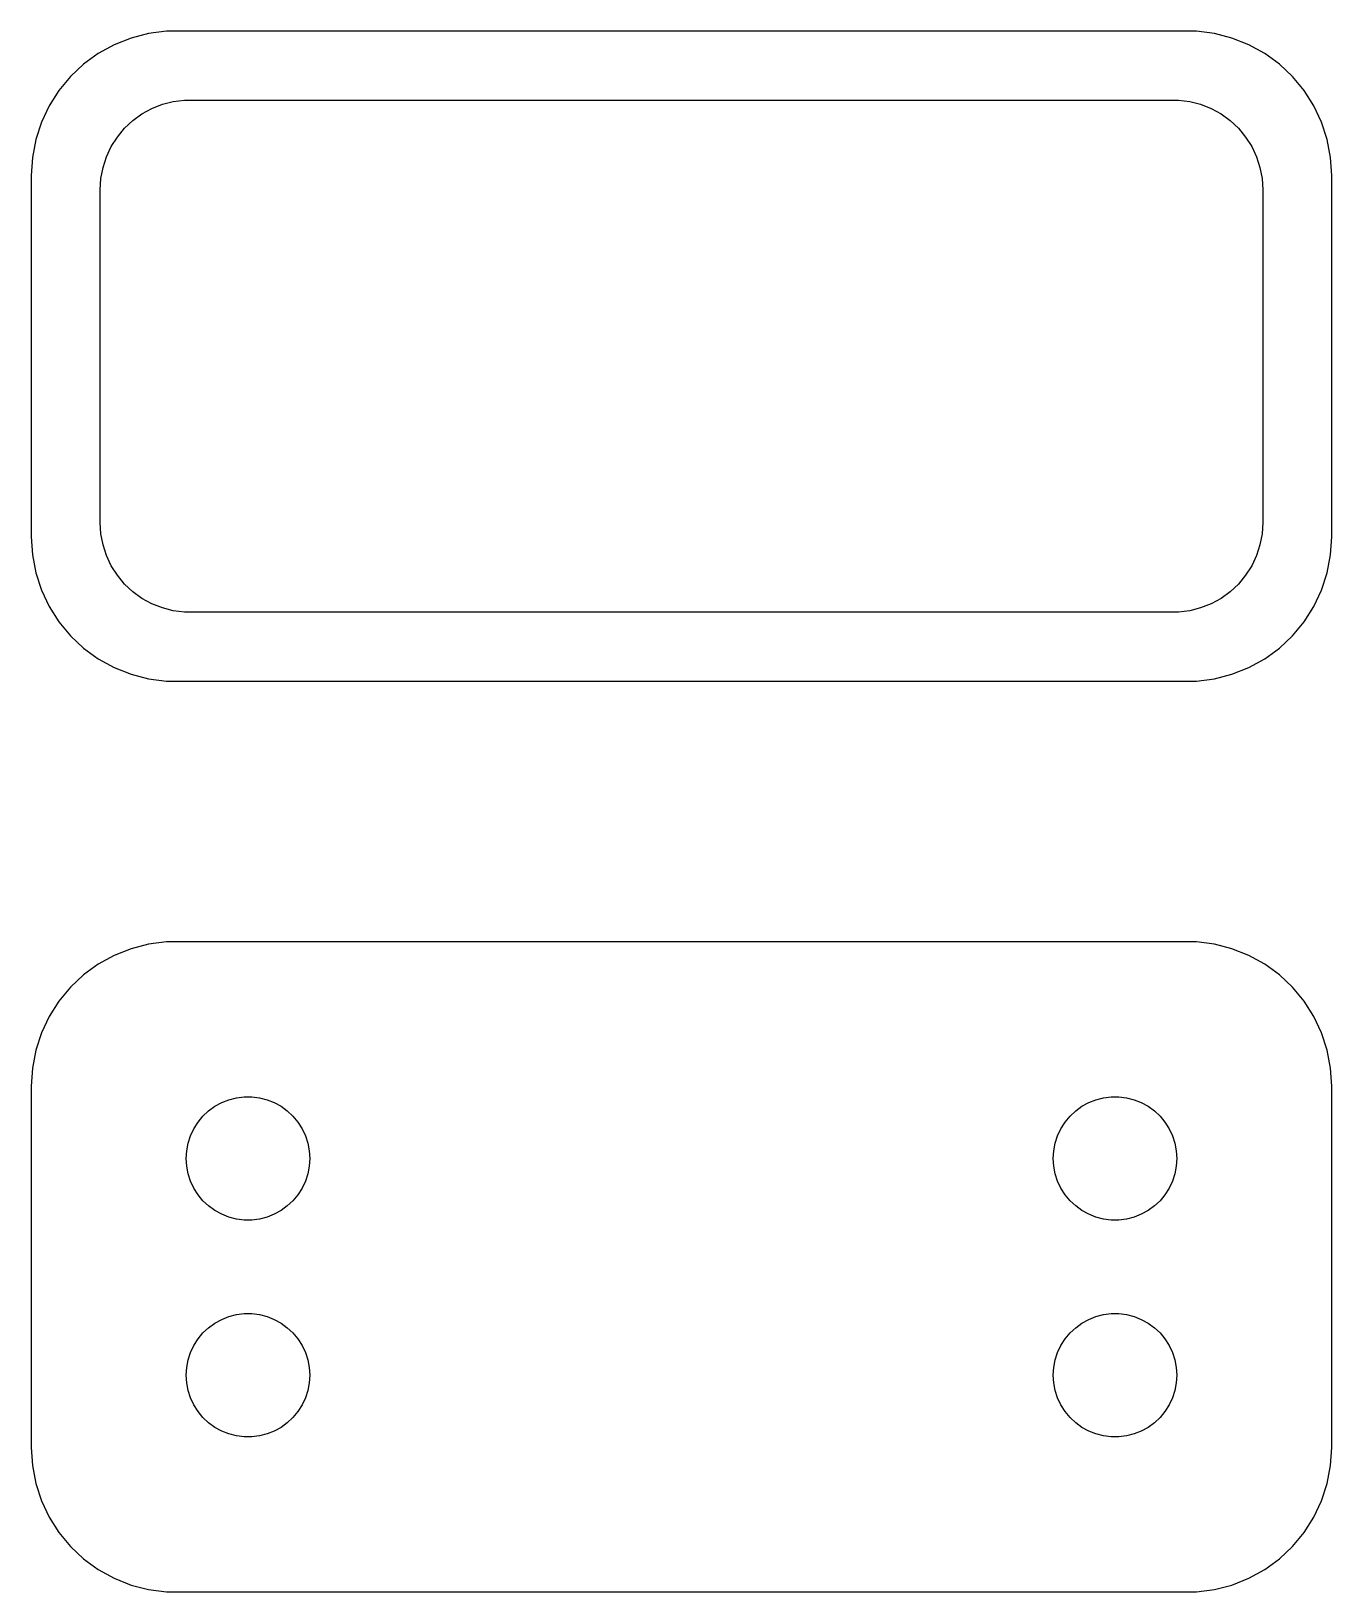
# Model space of a CAD drawing. Header units: metres. Extents: x -22.5 to 22.5, y 51.8 to 105.7.
import ezdxf

# ---------------------------------------------------------------- set-up
doc = ezdxf.new("R2010")
doc.units = ezdxf.units.M

msp = doc.modelspace()

# ---------------------------------------------------------------- linework, layer by layer
for p, q in [((-19.6289, 105.274), (-20.1791, 104.972)), ((-19.0451, 105.505), (-19.6289, 105.274)), ((-18.4369, 105.661), (-19.0451, 105.505)), ((-17.8139, 105.74), (-18.4369, 105.661)), ((17.8139, 105.74), (-17.8139, 105.74)), ((18.4369, 105.661), (17.8139, 105.74)), ((19.0451, 105.505), (18.4369, 105.661)), ((19.6289, 105.274), (19.0451, 105.505)), ((20.1791, 104.972), (19.6289, 105.274)), ((-20.1791, 104.972), (-20.6871, 104.603)), ((20.6871, 104.603), (20.1791, 104.972)), ((-20.6871, 104.603), (-21.1448, 104.173)), ((21.1448, 104.173), (20.6871, 104.603)), ((-21.5451, 103.689), (-21.8815, 103.159)), ((-21.1448, 104.173), (-21.5451, 103.689)), ((21.5451, 103.689), (21.1448, 104.173)), ((21.8815, 103.159), (21.5451, 103.689)), ((-21.8815, 103.159), (-22.1489, 102.591)), ((-18.3254, 103.067), (-17.9619, 103.211)), ((-17.9619, 103.211), (-17.5833, 103.308)), ((-17.5833, 103.308), (-17.1954, 103.357)), ((-17.1954, 103.357), (17.1954, 103.357)), ((17.1954, 103.357), (17.5833, 103.308)), ((17.5833, 103.308), (17.9619, 103.211)), ((17.9619, 103.211), (18.3254, 103.067)), ((22.1489, 102.591), (21.8815, 103.159)), ((-22.1489, 102.591), (-22.3429, 101.993)), ((-19.2692, 102.381), (-18.9842, 102.649)), ((-18.9842, 102.649), (-18.668, 102.878)), ((-18.668, 102.878), (-18.3254, 103.067)), ((18.3254, 103.067), (18.668, 102.878)), ((18.668, 102.878), (18.9842, 102.649)), ((18.9842, 102.649), (19.2692, 102.381)), ((22.3429, 101.993), (22.1489, 102.591)), ((-19.7279, 101.75), (-19.5184, 102.08)), ((-19.5184, 102.08), (-19.2692, 102.381)), ((19.2692, 102.381), (19.5184, 102.08)), ((19.5184, 102.08), (19.7279, 101.75)), ((-22.3429, 101.993), (-22.4606, 101.377)), ((-19.8943, 101.396), (-19.7279, 101.75)), ((19.7279, 101.75), (19.8943, 101.396)), ((22.4606, 101.377), (22.3429, 101.993)), ((-22.4606, 101.377), (-22.5, 100.75)), ((-20.0884, 100.64), (-20.0151, 101.024)), ((-20.0151, 101.024), (-19.8943, 101.396)), ((19.8943, 101.396), (20.0151, 101.024)), ((20.0151, 101.024), (20.0884, 100.64)), ((22.5, 100.75), (22.4606, 101.377)), ((-22.5, 100.75), (-22.5, 88.25)), ((-20.1129, 100.25), (-20.0884, 100.64)), ((20.0884, 100.64), (20.1129, 100.25)), ((22.5, 88.25), (22.5, 100.75)), ((-20.1129, 88.75), (-20.1129, 100.25)), ((20.1129, 100.25), (20.1129, 88.75)), ((-20.0884, 88.3598), (-20.1129, 88.75)), ((20.1129, 88.75), (20.0884, 88.3598)), ((-22.5, 88.25), (-22.4606, 87.6233)), ((-20.0151, 87.9759), (-20.0884, 88.3598)), ((20.0884, 88.3598), (20.0151, 87.9759)), ((22.4606, 87.6233), (22.5, 88.25)), ((-22.4606, 87.6233), (-22.3429, 87.0066)), ((-19.8943, 87.6041), (-20.0151, 87.9759)), ((-19.7279, 87.2504), (-19.8943, 87.6041)), ((19.8943, 87.6041), (19.7279, 87.2504)), ((20.0151, 87.9759), (19.8943, 87.6041)), ((22.3429, 87.0066), (22.4606, 87.6233)), ((-22.3429, 87.0066), (-22.1489, 86.4094)), ((-19.5184, 86.9203), (-19.7279, 87.2504)), ((-19.2692, 86.6191), (-19.5184, 86.9203)), ((19.5184, 86.9203), (19.2692, 86.6191)), ((19.7279, 87.2504), (19.5184, 86.9203)), ((22.1489, 86.4094), (22.3429, 87.0066)), ((-22.1489, 86.4094), (-21.8815, 85.8412)), ((-18.9842, 86.3515), (-19.2692, 86.6191)), ((19.2692, 86.6191), (18.9842, 86.3515)), ((21.8815, 85.8412), (22.1489, 86.4094)), ((-21.8815, 85.8412), (-21.5451, 85.3111)), ((-18.668, 86.1217), (-18.9842, 86.3515)), ((-18.3254, 85.9333), (-18.668, 86.1217)), ((-17.9619, 85.7894), (-18.3254, 85.9333)), ((18.3254, 85.9333), (17.9619, 85.7894)), ((18.668, 86.1217), (18.3254, 85.9333)), ((18.9842, 86.3515), (18.668, 86.1217)), ((21.5451, 85.3111), (21.8815, 85.8412)), ((-21.5451, 85.3111), (-21.1448, 84.8273)), ((-17.5833, 85.6922), (-17.9619, 85.7894)), ((-17.1954, 85.6432), (-17.5833, 85.6922)), ((17.1954, 85.6432), (-17.1954, 85.6432)), ((17.5833, 85.6922), (17.1954, 85.6432)), ((17.9619, 85.7894), (17.5833, 85.6922)), ((21.1448, 84.8273), (21.5451, 85.3111)), ((-21.1448, 84.8273), (-20.6871, 84.3974)), ((20.6871, 84.3974), (21.1448, 84.8273)), ((-20.6871, 84.3974), (-20.1791, 84.0284)), ((20.1791, 84.0284), (20.6871, 84.3974)), ((-20.1791, 84.0284), (-19.6289, 83.7259)), ((-19.6289, 83.7259), (-19.0451, 83.4947)), ((19.0451, 83.4947), (19.6289, 83.7259)), ((19.6289, 83.7259), (20.1791, 84.0284)), ((-19.0451, 83.4947), (-18.4369, 83.3386)), ((-18.4369, 83.3386), (-17.8139, 83.2599)), ((-17.8139, 83.2599), (17.8139, 83.2599)), ((17.8139, 83.2599), (18.4369, 83.3386)), ((18.4369, 83.3386), (19.0451, 83.4947)), ((-19.0451, 74.0053), (-19.6289, 73.7741)), ((-18.4369, 74.1614), (-19.0451, 74.0053)), ((-17.8139, 74.2401), (-18.4369, 74.1614)), ((17.8139, 74.2401), (-17.8139, 74.2401)), ((18.4369, 74.1614), (17.8139, 74.2401)), ((19.0451, 74.0053), (18.4369, 74.1614)), ((19.6289, 73.7741), (19.0451, 74.0053)), ((-20.1791, 73.4716), (-20.6871, 73.1026)), ((-19.6289, 73.7741), (-20.1791, 73.4716)), ((20.1791, 73.4716), (19.6289, 73.7741)), ((20.6871, 73.1026), (20.1791, 73.4716)), ((-20.6871, 73.1026), (-21.1448, 72.6727)), ((21.1448, 72.6727), (20.6871, 73.1026)), ((-21.1448, 72.6727), (-21.5451, 72.1889)), ((21.5451, 72.1889), (21.1448, 72.6727)), ((-21.5451, 72.1889), (-21.8815, 71.6588)), ((21.8815, 71.6588), (21.5451, 72.1889)), ((-21.8815, 71.6588), (-22.1489, 71.0906)), ((22.1489, 71.0906), (21.8815, 71.6588)), ((-22.1489, 71.0906), (-22.3429, 70.4934)), ((22.3429, 70.4934), (22.1489, 71.0906)), ((-22.3429, 70.4934), (-22.4606, 69.8767)), ((22.4606, 69.8767), (22.3429, 70.4934)), ((-22.4606, 69.8767), (-22.5, 69.25)), ((22.5, 69.25), (22.4606, 69.8767)), ((-22.5, 69.25), (-22.5, 56.75)), ((22.5, 56.75), (22.5, 69.25)), ((-16.1441, 68.5529), (-15.9091, 68.6821)), ((-15.9091, 68.6821), (-15.6598, 68.7808)), ((-15.6598, 68.7808), (-15.4001, 68.8475)), ((-15.4001, 68.8475), (-15.1341, 68.8811)), ((-15.1341, 68.8811), (-14.8659, 68.8811)), ((-14.8659, 68.8811), (-14.5999, 68.8475)), ((-14.5999, 68.8475), (-14.3401, 68.7808)), ((-14.3401, 68.7808), (-14.0908, 68.6821)), ((-14.0908, 68.6821), (-13.8559, 68.5529)), ((13.8559, 68.5529), (14.0908, 68.6821)), ((14.0908, 68.6821), (14.3401, 68.7808)), ((14.3401, 68.7808), (14.5999, 68.8475)), ((14.5999, 68.8475), (14.8659, 68.8811)), ((14.8659, 68.8811), (15.1341, 68.8811)), ((15.1341, 68.8811), (15.4001, 68.8475)), ((15.4001, 68.8475), (15.6598, 68.7808)), ((15.6598, 68.7808), (15.9091, 68.6821)), ((15.9091, 68.6821), (16.1441, 68.5529)), ((-16.7275, 68.0051), (-16.5565, 68.2117)), ((-16.5565, 68.2117), (-16.3611, 68.3953)), ((-16.3611, 68.3953), (-16.1441, 68.5529)), ((-13.8559, 68.5529), (-13.6389, 68.3953)), ((-13.6389, 68.3953), (-13.4434, 68.2117)), ((-13.4434, 68.2117), (-13.2725, 68.0051)), ((13.2725, 68.0051), (13.4434, 68.2117)), ((13.4434, 68.2117), (13.6389, 68.3953)), ((13.6389, 68.3953), (13.8559, 68.5529)), ((16.1441, 68.5529), (16.3611, 68.3953)), ((16.3611, 68.3953), (16.5565, 68.2117)), ((16.5565, 68.2117), (16.7275, 68.0051)), ((-17.0682, 67.281), (-16.9853, 67.536)), ((-16.9853, 67.536), (-16.8712, 67.7787)), ((-16.8712, 67.7787), (-16.7275, 68.0051)), ((-13.2725, 68.0051), (-13.1288, 67.7787)), ((-13.1288, 67.7787), (-13.0146, 67.536)), ((-13.0146, 67.536), (-12.9318, 67.281)), ((12.9318, 67.281), (13.0146, 67.536)), ((13.0146, 67.536), (13.1288, 67.7787)), ((13.1288, 67.7787), (13.2725, 68.0051)), ((16.7275, 68.0051), (16.8712, 67.7787)), ((16.8712, 67.7787), (16.9853, 67.536)), ((16.9853, 67.536), (17.0682, 67.281)), ((-17.1353, 66.75), (-17.1185, 67.0176)), ((-17.1185, 67.0176), (-17.0682, 67.281)), ((-12.9318, 67.281), (-12.8815, 67.0176)), ((-12.8815, 67.0176), (-12.8647, 66.75)), ((12.8647, 66.75), (12.8815, 67.0176)), ((12.8815, 67.0176), (12.9318, 67.281)), ((17.0682, 67.281), (17.1185, 67.0176)), ((17.1185, 67.0176), (17.1353, 66.75)), ((-17.1185, 66.4824), (-17.1353, 66.75)), ((-17.0682, 66.219), (-17.1185, 66.4824)), ((-12.8815, 66.4824), (-12.9318, 66.219)), ((-12.8647, 66.75), (-12.8815, 66.4824)), ((12.8815, 66.4824), (12.8647, 66.75)), ((12.9318, 66.219), (12.8815, 66.4824)), ((17.1185, 66.4824), (17.0682, 66.219)), ((17.1353, 66.75), (17.1185, 66.4824)), ((-16.9853, 65.9639), (-17.0682, 66.219)), ((-16.8712, 65.7213), (-16.9853, 65.9639)), ((-13.0146, 65.9639), (-13.1288, 65.7213)), ((-12.9318, 66.219), (-13.0146, 65.9639)), ((13.0146, 65.9639), (12.9318, 66.219)), ((13.1288, 65.7213), (13.0146, 65.9639)), ((16.9853, 65.9639), (16.8712, 65.7213)), ((17.0682, 66.219), (16.9853, 65.9639)), ((-16.7275, 65.4949), (-16.8712, 65.7213)), ((-16.5565, 65.2883), (-16.7275, 65.4949)), ((-13.2725, 65.4949), (-13.4434, 65.2883)), ((-13.1288, 65.7213), (-13.2725, 65.4949)), ((13.2725, 65.4949), (13.1288, 65.7213)), ((13.4434, 65.2883), (13.2725, 65.4949)), ((16.7275, 65.4949), (16.5565, 65.2883)), ((16.8712, 65.7213), (16.7275, 65.4949)), ((-16.3611, 65.1047), (-16.5565, 65.2883)), ((-16.1441, 64.9471), (-16.3611, 65.1047)), ((-15.9091, 64.8179), (-16.1441, 64.9471)), ((-15.6598, 64.7192), (-15.9091, 64.8179)), ((-14.0908, 64.8179), (-14.3401, 64.7192)), ((-13.8559, 64.9471), (-14.0908, 64.8179)), ((-13.6389, 65.1047), (-13.8559, 64.9471)), ((-13.4434, 65.2883), (-13.6389, 65.1047)), ((13.6389, 65.1047), (13.4434, 65.2883)), ((13.8559, 64.9471), (13.6389, 65.1047)), ((14.0908, 64.8179), (13.8559, 64.9471)), ((14.3401, 64.7192), (14.0908, 64.8179)), ((15.9091, 64.8179), (15.6598, 64.7192)), ((16.1441, 64.9471), (15.9091, 64.8179)), ((16.3611, 65.1047), (16.1441, 64.9471)), ((16.5565, 65.2883), (16.3611, 65.1047)), ((-15.4001, 64.6525), (-15.6598, 64.7192)), ((-15.1341, 64.6189), (-15.4001, 64.6525)), ((-14.8659, 64.6189), (-15.1341, 64.6189)), ((-14.5999, 64.6525), (-14.8659, 64.6189)), ((-14.3401, 64.7192), (-14.5999, 64.6525)), ((14.5999, 64.6525), (14.3401, 64.7192)), ((14.8659, 64.6189), (14.5999, 64.6525)), ((15.1341, 64.6189), (14.8659, 64.6189)), ((15.4001, 64.6525), (15.1341, 64.6189)), ((15.6598, 64.7192), (15.4001, 64.6525)), ((-16.3611, 60.8953), (-16.1441, 61.0529)), ((-16.1441, 61.0529), (-15.9091, 61.1821)), ((-15.9091, 61.1821), (-15.6598, 61.2808)), ((-15.6598, 61.2808), (-15.4001, 61.3475)), ((-15.4001, 61.3475), (-15.1341, 61.3811)), ((-15.1341, 61.3811), (-14.8659, 61.3811)), ((-14.8659, 61.3811), (-14.5999, 61.3475)), ((-14.5999, 61.3475), (-14.3401, 61.2808)), ((-14.3401, 61.2808), (-14.0908, 61.1821)), ((-14.0908, 61.1821), (-13.8559, 61.0529)), ((-13.8559, 61.0529), (-13.6389, 60.8953)), ((13.6389, 60.8953), (13.8559, 61.0529)), ((13.8559, 61.0529), (14.0908, 61.1821)), ((14.0908, 61.1821), (14.3401, 61.2808)), ((14.3401, 61.2808), (14.5999, 61.3475)), ((14.5999, 61.3475), (14.8659, 61.3811)), ((14.8659, 61.3811), (15.1341, 61.3811)), ((15.1341, 61.3811), (15.4001, 61.3475)), ((15.4001, 61.3475), (15.6598, 61.2808)), ((15.6598, 61.2808), (15.9091, 61.1821)), ((15.9091, 61.1821), (16.1441, 61.0529)), ((16.1441, 61.0529), (16.3611, 60.8953)), ((-16.8712, 60.2787), (-16.7275, 60.5051)), ((-16.7275, 60.5051), (-16.5565, 60.7117)), ((-16.5565, 60.7117), (-16.3611, 60.8953)), ((-13.6389, 60.8953), (-13.4434, 60.7117)), ((-13.4434, 60.7117), (-13.2725, 60.5051)), ((-13.2725, 60.5051), (-13.1288, 60.2787)), ((13.1288, 60.2787), (13.2725, 60.5051)), ((13.2725, 60.5051), (13.4434, 60.7117)), ((13.4434, 60.7117), (13.6389, 60.8953)), ((16.3611, 60.8953), (16.5565, 60.7117)), ((16.5565, 60.7117), (16.7275, 60.5051)), ((16.7275, 60.5051), (16.8712, 60.2787)), ((-17.0682, 59.781), (-16.9853, 60.0361)), ((-16.9853, 60.0361), (-16.8712, 60.2787)), ((-13.1288, 60.2787), (-13.0146, 60.0361)), ((-13.0146, 60.0361), (-12.9318, 59.781)), ((12.9318, 59.781), (13.0146, 60.0361)), ((13.0146, 60.0361), (13.1288, 60.2787)), ((16.8712, 60.2787), (16.9853, 60.0361)), ((16.9853, 60.0361), (17.0682, 59.781)), ((-17.1353, 59.25), (-17.1185, 59.5176)), ((-17.1185, 59.5176), (-17.0682, 59.781)), ((-12.9318, 59.781), (-12.8815, 59.5176)), ((-12.8815, 59.5176), (-12.8647, 59.25)), ((12.8647, 59.25), (12.8815, 59.5176)), ((12.8815, 59.5176), (12.9318, 59.781)), ((17.0682, 59.781), (17.1185, 59.5176)), ((17.1185, 59.5176), (17.1353, 59.25)), ((-17.1185, 58.9824), (-17.1353, 59.25)), ((-17.0682, 58.719), (-17.1185, 58.9824)), ((-12.8815, 58.9824), (-12.9318, 58.719)), ((-12.8647, 59.25), (-12.8815, 58.9824)), ((12.8815, 58.9824), (12.8647, 59.25)), ((12.9318, 58.719), (12.8815, 58.9824)), ((17.1185, 58.9824), (17.0682, 58.719)), ((17.1353, 59.25), (17.1185, 58.9824)), ((-16.9853, 58.464), (-17.0682, 58.719)), ((-16.8712, 58.2213), (-16.9853, 58.464)), ((-13.0146, 58.464), (-13.1288, 58.2213)), ((-12.9318, 58.719), (-13.0146, 58.464)), ((13.0146, 58.464), (12.9318, 58.719)), ((13.1288, 58.2213), (13.0146, 58.464)), ((16.9853, 58.464), (16.8712, 58.2213)), ((17.0682, 58.719), (16.9853, 58.464)), ((-16.7275, 57.9949), (-16.8712, 58.2213)), ((-16.5565, 57.7883), (-16.7275, 57.9949)), ((-16.3611, 57.6047), (-16.5565, 57.7883)), ((-13.4434, 57.7883), (-13.6389, 57.6047)), ((-13.2725, 57.9949), (-13.4434, 57.7883)), ((-13.1288, 58.2213), (-13.2725, 57.9949)), ((13.2725, 57.9949), (13.1288, 58.2213)), ((13.4434, 57.7883), (13.2725, 57.9949)), ((13.6389, 57.6047), (13.4434, 57.7883)), ((16.5565, 57.7883), (16.3611, 57.6047)), ((16.7275, 57.9949), (16.5565, 57.7883)), ((16.8712, 58.2213), (16.7275, 57.9949)), ((-16.1441, 57.4471), (-16.3611, 57.6047)), ((-15.9091, 57.3179), (-16.1441, 57.4471)), ((-15.6598, 57.2192), (-15.9091, 57.3179)), ((-15.4001, 57.1525), (-15.6598, 57.2192)), ((-14.3401, 57.2192), (-14.5999, 57.1525)), ((-14.0908, 57.3179), (-14.3401, 57.2192)), ((-13.8559, 57.4471), (-14.0908, 57.3179)), ((-13.6389, 57.6047), (-13.8559, 57.4471)), ((13.8559, 57.4471), (13.6389, 57.6047)), ((14.0908, 57.3179), (13.8559, 57.4471)), ((14.3401, 57.2192), (14.0908, 57.3179)), ((14.5999, 57.1525), (14.3401, 57.2192)), ((15.6598, 57.2192), (15.4001, 57.1525)), ((15.9091, 57.3179), (15.6598, 57.2192)), ((16.1441, 57.4471), (15.9091, 57.3179)), ((16.3611, 57.6047), (16.1441, 57.4471)), ((-22.5, 56.75), (-22.4606, 56.1233)), ((-15.1341, 57.1189), (-15.4001, 57.1525)), ((-14.8659, 57.1189), (-15.1341, 57.1189)), ((-14.5999, 57.1525), (-14.8659, 57.1189)), ((14.8659, 57.1189), (14.5999, 57.1525)), ((15.1341, 57.1189), (14.8659, 57.1189)), ((15.4001, 57.1525), (15.1341, 57.1189)), ((22.4606, 56.1233), (22.5, 56.75)), ((-22.4606, 56.1233), (-22.3429, 55.5066)), ((22.3429, 55.5066), (22.4606, 56.1233)), ((-22.3429, 55.5066), (-22.1489, 54.9094)), ((22.1489, 54.9094), (22.3429, 55.5066)), ((-22.1489, 54.9094), (-21.8815, 54.3412)), ((21.8815, 54.3412), (22.1489, 54.9094)), ((-21.8815, 54.3412), (-21.5451, 53.8111)), ((21.5451, 53.8111), (21.8815, 54.3412)), ((-21.5451, 53.8111), (-21.1448, 53.3273)), ((21.1448, 53.3273), (21.5451, 53.8111)), ((-21.1448, 53.3273), (-20.6871, 52.8974)), ((20.6871, 52.8974), (21.1448, 53.3273)), ((-20.6871, 52.8974), (-20.1791, 52.5284)), ((-20.1791, 52.5284), (-19.6289, 52.2259)), ((19.6289, 52.2259), (20.1791, 52.5284)), ((20.1791, 52.5284), (20.6871, 52.8974)), ((-19.6289, 52.2259), (-19.0451, 51.9947)), ((-19.0451, 51.9947), (-18.4369, 51.8386)), ((-18.4369, 51.8386), (-17.8139, 51.7599)), ((17.8139, 51.7599), (18.4369, 51.8386)), ((18.4369, 51.8386), (19.0451, 51.9947)), ((19.0451, 51.9947), (19.6289, 52.2259)), ((-17.8139, 51.7599), (17.8139, 51.7599))]:
    msp.add_line(p, q)

doc.saveas('drawing.dxf')
